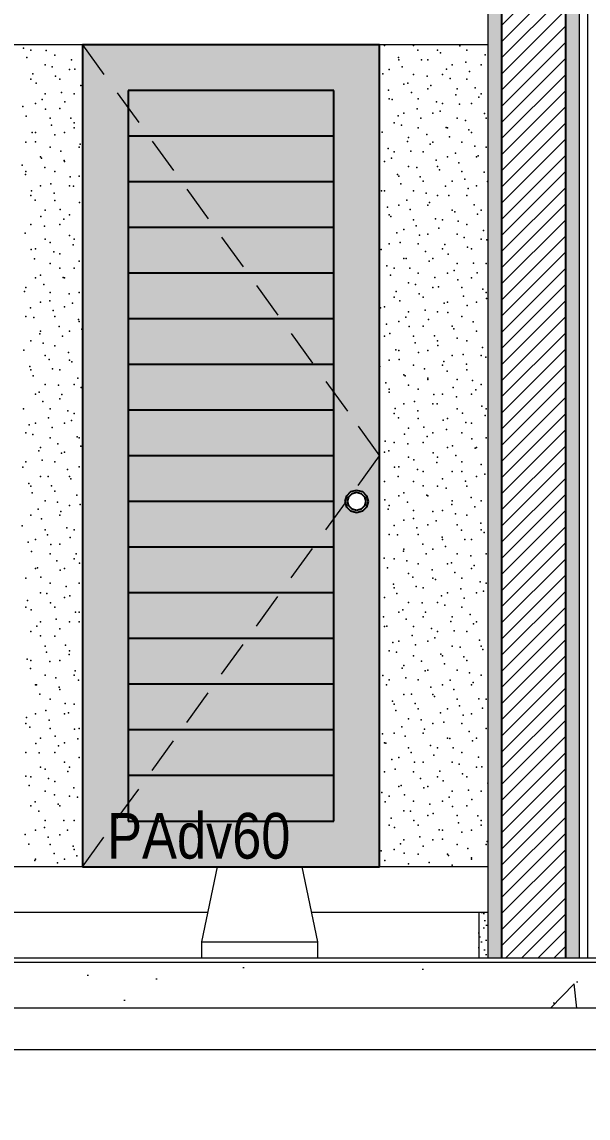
# Model space of a CAD drawing. Header units: metres. Extents: x -1783 to 21505, y -57 to 13660.
# Drawn here: x 16424.4 to 16548.3, y 6404.7 to 6644.8 of the extents above; entities that cross this region are included whole.
import ezdxf

# ---------------------------------------------------------------- set-up
doc = ezdxf.new("R2010")
doc.units = ezdxf.units.M
doc.header["$MEASUREMENT"] = 0
for name, color, linetype, lineweight in [('01_D Corte DD_4_COBERTURA-LINHAS.EXEC_Caneta_No__241', 7, 'Continuous', 13), ('01_D Corte DD_4_LAJES.EST_Caneta_No__241', 7, 'Continuous', 13), ('01_D Corte DD_4_LAJES.EST_Caneta_No__4', 7, 'Continuous', 20), ('01_D Corte DD_4_LAJES.EST_Caneta_No__7', 7, 'Continuous', 13), ('01_D Corte DD_4_PAREDE CONSTRUIR_Caneta_No__241', 7, 'Continuous', 13), ('01_D Corte DD_4_PAREDE CONSTRUIR_Caneta_No__3', 7, 'Continuous', 25), ('01_D Corte DD_4_PAREDE.ARQ_Caneta_No__241', 7, 'Continuous', 13), ('01_D Corte DD_4_PAREDE.ARQ_Caneta_No__3', 7, 'Continuous', 25), ('01_D Corte DD_4_PISO - Rodapé_Caneta_No__11', 7, 'Continuous', 5)]:
    doc.layers.add(name, color=color, linetype=linetype, lineweight=lineweight)
for name, color, linetype, lineweight, true_color in [('01_D Corte DD_4_LAJES.EST_Caneta_No__254', 7, 'Continuous', 0, 0xd1c9ad), ('01_D Corte DD_4_LAJES.EST_Caneta_No__97', 7, 'Continuous', 5, 0x6b6b6b), ('01_D Corte DD_4_LOUCAS-METAIS.ARQ_Caneta_No__13', 7, 'Continuous', 0, 0xaaaaaa), ('01_D Corte DD_4_PAREDE.ARQ_Caneta_No__97', 7, 'Continuous', 5, 0x6b6b6b), ('01_D Corte DD_4_PISO - Rodapé_Caneta_No__97', 7, 'Continuous', 5, 0x6b6b6b)]:
    doc.layers.add(name, color=color, linetype=linetype, lineweight=lineweight, true_color=true_color)
for name, color, linetype in [('01_D Corte DD_4_PAREDE CONSTRUIR', 7, 'Continuous'), ('01_D Corte DD_4_PAREDE.ARQ', 7, 'Continuous'), ('cotas', 7, 'Continuous')]:
    doc.layers.add(name, color=color, linetype=linetype)
doc.styles.add('GENERATED_STYLE_2', font='arial.ttf', dxfattribs={"width": 0.8})
pattern_1 = [(45, (10866.286, 6489.786), (-15.9099, 15.9099), [0, -15, 0, -22.5]), (110, (10916.286, 6489.786), (21.14308, 7.69545), [0, -11, 0, -19])]
pattern_2 = [(50, (10866.286, 6439.786), (-54.6554, 4.78173), [5.715, -62.865]), (355, (10866.286, 6439.786), (-10.57303, 57.31705), [4.572, -50.2922]), (100.4514, (10870.84, 6439.387), (44.08237, 52.53533), [4.857, -53.42707]), (46.1842, (10866.286, 6455.026), (-81.3237, 12.6127), [8.5725, -94.2975]), (96.6356, (10873.06, 6453.975), (71.2212, 74.2278), [7.2855, -80.1407]), (351.1842, (10866.29, 6455.026), (71.2212, 74.2278), [6.858, -75.4379]), (21, (10873.906, 6451.216), (-45.48432, 30.67956), [5.715, -62.865]), (326, (10873.906, 6451.216), (18.5406, 55.2564), [4.572, -50.292]), (71.4514, (10877.697, 6448.66), (64.02493, 24.57683), [4.857, -53.427]), (37.5, (10866.286, 6439.786), (0.92658, 25.36651), [0, -49.6824, 0, -51.054, 0, -50.4825]), (7.5, (10866.286, 6439.786), (20.0459, 30.05417), [0, -29.1084, 0, -48.5394, 0, -19.2405]), (327.5, (10849.294, 6439.786), (-40.67718, 1.71862), [0, -19.05, 0, -59.436, 0, -78.867]), (317.5, (10841.674, 6439.786), (44.43875, 7.62795), [0, -24.765, 0, -39.4716, 0, -56.007])]

msp = doc.modelspace()

# ---------------------------------------------------------------- hatches: boundary and pattern name
at = {"layer": '01_D Corte DD_4_LAJES.EST_Caneta_No__254', "linetype": 'Continuous', "lineweight": 0, "true_color": 0xd1c9ad}
h = msp.add_hatch(dxfattribs=at)
h.set_pattern_fill('HAIE_OD_0004', color=9, scale=100, style=0, pattern_type=2)
h.set_pattern_definition(pattern_1)
h.paths.add_polyline_path([(16526.343, 6439.786), (16121.343, 6439.786), (16121.343, 6438.786), (16526.343, 6438.786)])
h = msp.add_hatch(dxfattribs=at)
h.set_pattern_fill('HAIE_OD_0004', color=9, scale=100, style=0, pattern_type=2)
h.set_pattern_definition(pattern_1)
h.paths.add_polyline_path([(16896.343, 6439.786), (16526.343, 6439.786), (16526.343, 6438.786), (16896.343, 6438.786)])
at = {"layer": '01_D Corte DD_4_LAJES.EST_Caneta_No__97', "linetype": 'Continuous', "lineweight": 5, "true_color": 0x6b6b6b}
h = msp.add_hatch(dxfattribs=at)
h.set_pattern_fill('AR_CONC_0004', color=251, scale=100, style=0, pattern_type=2)
h.set_pattern_definition(pattern_2)
h.paths.add_polyline_path([(16121.343, 6428.786), (16526.343, 6428.786), (16526.343, 6438.786), (16121.343, 6438.786)])
h = msp.add_hatch(dxfattribs=at)
h.set_pattern_fill('AR_CONC_0004', color=251, scale=100, style=0, pattern_type=2)
h.set_pattern_definition(pattern_2)
h.paths.add_polyline_path([(16526.343, 6438.786), (16526.343, 6428.786), (16896.343, 6428.786), (16896.343, 6438.786)])
at = {"layer": '01_D Corte DD_4_PAREDE CONSTRUIR', "linetype": 'Continuous', "lineweight": 0, "true_color": 0xffffff}
for points in [[(16526.343, 6439.786), (16529.343, 6439.786), (16529.343, 6669.786), (16526.343, 6669.786)], [(16543.343, 6439.786), (16546.343, 6439.786), (16546.343, 6669.786), (16543.343, 6669.786)]]:
    msp.add_hatch(color=7, dxfattribs=at).paths.add_polyline_path(points)
at = {"layer": '01_D Corte DD_4_PAREDE CONSTRUIR', "linetype": 'Continuous', "lineweight": 0, "true_color": 0x000000}
h = msp.add_hatch(dxfattribs=at)
h.set_pattern_fill('COMMON_BRICK_0004', color=18, scale=100, style=0, pattern_type=2)
h.set_pattern_definition([(45, (10866.2864, 6439.7856), (-1.767767, 1.767767), [])])
h.paths.add_polyline_path([(16529.343, 6669.786), (16529.343, 6439.786), (16543.343, 6439.786), (16543.343, 6669.786)])
at = {"layer": '01_D Corte DD_4_PAREDE.ARQ', "linetype": 'Continuous', "lineweight": 0, "true_color": 0xffffff}
for points in [[(16437.626, 6459.786), (16447.626, 6469.786), (16447.626, 6629.786), (16437.626, 6639.786)], [(16502.626, 6639.786), (16437.626, 6639.786), (16447.626, 6629.786), (16492.626, 6629.786)], [(16447.626, 6619.786), (16492.626, 6619.786), (16492.626, 6629.786), (16447.626, 6629.786)], [(16447.626, 6609.786), (16492.626, 6609.786), (16492.626, 6619.786), (16447.626, 6619.786)], [(16447.626, 6599.786), (16492.626, 6599.786), (16492.626, 6609.786), (16447.626, 6609.786)], [(16447.626, 6589.786), (16492.626, 6589.786), (16492.626, 6599.786), (16447.626, 6599.786)], [(16447.626, 6579.786), (16492.626, 6579.786), (16492.626, 6589.786), (16447.626, 6589.786)], [(16447.626, 6579.786), (16447.626, 6569.786), (16492.626, 6569.786), (16492.626, 6579.786)], [(16447.626, 6569.786), (16447.626, 6559.786), (16492.626, 6559.786), (16492.626, 6569.786)], [(16447.626, 6559.786), (16447.626, 6549.786), (16492.626, 6549.786), (16492.626, 6559.786)], [(16447.626, 6549.786), (16447.626, 6539.786), (16492.626, 6539.786), (16492.626, 6549.786)], [(16447.626, 6529.786), (16492.626, 6529.786), (16492.626, 6539.786), (16447.626, 6539.786)], [(16447.626, 6529.786), (16447.626, 6519.786), (16492.626, 6519.786), (16492.626, 6529.786)], [(16447.626, 6519.786), (16447.626, 6509.786), (16492.626, 6509.786), (16492.626, 6519.786)], [(16447.626, 6509.786), (16447.626, 6499.786), (16492.626, 6499.786), (16492.626, 6509.786)], [(16447.626, 6499.786), (16447.626, 6489.786), (16492.626, 6489.786), (16492.626, 6499.786)], [(16447.626, 6489.786), (16447.626, 6479.786), (16492.626, 6479.786), (16492.626, 6489.786)], [(16447.626, 6469.786), (16492.626, 6469.786), (16492.626, 6479.786), (16447.626, 6479.786)], [(16447.626, 6469.786), (16437.626, 6459.786), (16502.626, 6459.786), (16492.626, 6469.786)]]:
    msp.add_hatch(color=7, dxfattribs=at).paths.add_polyline_path(points)
h = msp.add_hatch(color=7, dxfattribs=at)
h.paths.add_polyline_path([(16492.626, 6469.786), (16502.626, 6459.786), (16502.626, 6639.786), (16492.626, 6629.786)])
h.paths.add_polyline_path([(16495.126, 6539.786), (16495.461, 6541.036), (16496.376, 6541.951), (16497.626, 6542.286), (16498.876, 6541.951), (16499.791, 6541.036), (16500.126, 6539.786), (16499.791, 6538.536), (16498.876, 6537.621), (16497.626, 6537.286), (16496.376, 6537.621), (16495.461, 6538.536)], flags=0)
at = {"layer": '01_D Corte DD_4_PISO - Rodapé_Caneta_No__97', "linetype": 'Continuous', "lineweight": 5, "true_color": 0x6b6b6b}
h = msp.add_hatch(dxfattribs=at)
h.set_pattern_fill('CUT_STONE_0004', color=251, scale=100, style=0, pattern_type=2)
h.set_pattern_definition([(45, (10866.2864, 6444.7856), (-1.5909903, 1.5909903), [0, -1.5, 0, -2.25]), (110, (10871.2864, 6444.7856), (2.1143084, 0.7695453), [0, -1.1, 0, -1.9])])
h.paths.add_polyline_path([(16526.343, 6449.786), (16524.343, 6449.786), (16524.343, 6439.786), (16526.343, 6439.786)])
at = {"layer": 'cotas'}
h = msp.add_hatch(color=7, dxfattribs=at)
h.dxf.hatch_style = 1
h.paths.add_polyline_path([(21504.961, 13659.963), (10304.961, 13659.963), (10304.961, 5739.963), (21504.961, 5739.963)])
h.paths.add_polyline_path([(10571.627, 13593.296), (21371.627, 13593.296), (21371.627, 5806.63), (10571.627, 5806.63)], flags=16)

# ---------------------------------------------------------------- linework, layer by layer
at = {"layer": '01_D Corte DD_4_LAJES.EST_Caneta_No__241', "color": 7, "linetype": 'Continuous', "lineweight": 13, "ltscale": 1000}
msp.add_line((16101.343, 6419.786), (16896.343, 6419.786), dxfattribs=at)
at = {"layer": '01_D Corte DD_4_LAJES.EST_Caneta_No__4', "color": 7, "linetype": 'Continuous', "lineweight": 20, "ltscale": 1000}
for p, q in [((16526.343, 6428.786), (16121.343, 6428.786)), ((16896.343, 6428.786), (16526.343, 6428.786))]:
    msp.add_line(p, q, dxfattribs=at)
at = {"layer": '01_D Corte DD_4_LAJES.EST_Caneta_No__7', "color": 7, "linetype": 'Continuous', "lineweight": 13, "ltscale": 1000}
for p, q in [((16524.343, 6439.786), (16121.343, 6439.786)), ((16526.343, 6438.786), (16121.343, 6438.786)), ((16526.343, 6439.786), (16524.343, 6439.786)), ((16896.343, 6438.786), (16526.343, 6438.786)), ((16896.343, 6439.786), (16546.343, 6439.786))]:
    msp.add_line(p, q, dxfattribs=at)
at = {"layer": '01_D Corte DD_4_LAJES.EST_Caneta_No__7', "color": 7, "linetype": 'Continuous', "lineweight": 13, "ltscale": 1000, "flags": 128}
msp.add_lwpolyline([(16546.343, 6439.786), (16543.343, 6439.786), (16529.343, 6439.786), (16526.343, 6439.786)], dxfattribs=at)
at = {"layer": '01_D Corte DD_4_LOUCAS-METAIS.ARQ_Caneta_No__13', "color": 253, "linetype": 'Continuous', "lineweight": 0, "ltscale": 1000, "true_color": 0xaaaaaa}
for p, q in [((16463.745, 6443.324), (16467.169, 6459.786)), ((16489.142, 6443.324), (16485.718, 6459.786)), ((16463.745, 6443.324), (16464.109, 6443.324)), ((16463.745, 6439.786), (16463.745, 6443.324)), ((16464.109, 6443.324), (16464.951, 6443.324)), ((16464.951, 6443.324), (16466.256, 6443.324)), ((16466.256, 6443.324), (16468.031, 6443.324)), ((16468.031, 6443.324), (16470.449, 6443.324)), ((16470.449, 6443.324), (16473.327, 6443.324)), ((16473.327, 6443.324), (16476.443, 6443.324)), ((16476.443, 6443.324), (16479.56, 6443.324)), ((16479.56, 6443.324), (16482.438, 6443.324)), ((16482.438, 6443.324), (16484.856, 6443.324)), ((16484.856, 6443.324), (16486.631, 6443.324)), ((16486.631, 6443.324), (16487.936, 6443.324)), ((16487.936, 6443.324), (16488.778, 6443.324)), ((16488.778, 6443.324), (16489.142, 6443.324)), ((16489.142, 6439.786), (16489.142, 6443.324))]:
    msp.add_line(p, q, dxfattribs=at)
at = {"layer": '01_D Corte DD_4_PAREDE CONSTRUIR_Caneta_No__241', "color": 7, "linetype": 'Continuous', "lineweight": 13, "ltscale": 1000}
for p, q in [((16546.343, 6669.786), (16546.343, 6439.786)), ((16548.243, 6439.786), (16548.243, 6665.986)), ((16526.343, 6449.786), (16526.343, 6439.786))]:
    msp.add_line(p, q, dxfattribs=at)
at = {"layer": '01_D Corte DD_4_PAREDE CONSTRUIR_Caneta_No__241', "color": 7, "linetype": 'Continuous', "lineweight": 13, "ltscale": 1000, "flags": 128}
msp.add_lwpolyline([(16526.343, 6669.786), (16526.343, 6665.786), (16526.343, 6449.786)], dxfattribs=at)
at = {"layer": '01_D Corte DD_4_PAREDE CONSTRUIR_Caneta_No__3', "color": 7, "linetype": 'Continuous', "lineweight": 25, "ltscale": 1000}
for p, q in [((16529.343, 6669.786), (16529.343, 6439.786)), ((16543.343, 6669.786), (16543.343, 6439.786))]:
    msp.add_line(p, q, dxfattribs=at)
at = {"layer": '01_D Corte DD_4_PAREDE.ARQ_Caneta_No__241', "color": 7, "linetype": 'Continuous', "lineweight": 13, "ltscale": 1000}
for p, q in [((16437.626, 6639.786), (16400.116, 6639.786)), ((16526.343, 6639.786), (16502.626, 6639.786)), ((16437.626, 6459.786), (16400.116, 6459.786)), ((16526.343, 6459.786), (16502.626, 6459.786))]:
    msp.add_line(p, q, dxfattribs=at)
at = {"layer": '01_D Corte DD_4_PAREDE.ARQ_Caneta_No__3', "color": 7, "linetype": 'Continuous', "lineweight": 25, "ltscale": 1000}
for p, q in [((16437.626, 6639.786), (16437.626, 6459.786)), ((16502.626, 6639.786), (16437.626, 6639.786)), ((16502.626, 6459.786), (16502.626, 6639.786)), ((16492.626, 6629.786), (16447.626, 6629.786)), ((16447.626, 6629.786), (16447.626, 6619.786)), ((16492.626, 6619.786), (16492.626, 6629.786)), ((16492.626, 6619.786), (16447.626, 6619.786)), ((16447.626, 6619.786), (16447.626, 6609.786)), ((16492.626, 6609.786), (16492.626, 6619.786)), ((16492.626, 6609.786), (16447.626, 6609.786)), ((16447.626, 6609.786), (16447.626, 6599.786)), ((16492.626, 6599.786), (16492.626, 6609.786)), ((16492.626, 6599.786), (16447.626, 6599.786)), ((16447.626, 6599.786), (16447.626, 6589.786)), ((16492.626, 6589.786), (16492.626, 6599.786)), ((16492.626, 6589.786), (16447.626, 6589.786)), ((16447.626, 6589.786), (16447.626, 6579.786)), ((16492.626, 6579.786), (16492.626, 6589.786)), ((16492.626, 6579.786), (16447.626, 6579.786)), ((16447.626, 6579.786), (16447.626, 6569.786)), ((16492.626, 6569.786), (16492.626, 6579.786)), ((16492.626, 6569.786), (16447.626, 6569.786)), ((16447.626, 6569.786), (16447.626, 6559.786)), ((16492.626, 6559.786), (16492.626, 6569.786)), ((16492.626, 6559.786), (16447.626, 6559.786)), ((16447.626, 6559.786), (16447.626, 6549.786)), ((16492.626, 6549.786), (16492.626, 6559.786)), ((16492.626, 6549.786), (16447.626, 6549.786)), ((16447.626, 6549.786), (16447.626, 6539.786)), ((16492.626, 6539.786), (16492.626, 6549.786)), ((16495.126, 6539.786), (16495.461, 6541.036)), ((16495.461, 6541.036), (16496.376, 6541.951)), ((16495.894, 6540.786), (16496.626, 6541.518)), ((16496.376, 6541.951), (16497.626, 6542.286)), ((16496.626, 6541.518), (16497.626, 6541.786)), ((16497.626, 6542.286), (16498.876, 6541.951)), ((16497.626, 6541.786), (16498.626, 6541.518)), ((16498.626, 6541.518), (16499.358, 6540.786)), ((16498.876, 6541.951), (16499.791, 6541.036)), ((16499.791, 6541.036), (16500.126, 6539.786)), ((16492.626, 6539.786), (16447.626, 6539.786)), ((16447.626, 6539.786), (16447.626, 6529.786)), ((16492.626, 6529.786), (16492.626, 6539.786)), ((16495.461, 6538.536), (16495.126, 6539.786)), ((16495.626, 6539.786), (16495.894, 6540.786)), ((16495.894, 6538.786), (16495.626, 6539.786)), ((16496.626, 6538.054), (16495.894, 6538.786)), ((16499.358, 6538.786), (16498.626, 6538.054)), ((16499.358, 6540.786), (16499.626, 6539.786)), ((16499.626, 6539.786), (16499.358, 6538.786)), ((16500.126, 6539.786), (16499.791, 6538.536)), ((16496.376, 6537.621), (16495.461, 6538.536)), ((16497.626, 6537.286), (16496.376, 6537.621)), ((16497.626, 6537.786), (16496.626, 6538.054)), ((16498.626, 6538.054), (16497.626, 6537.786)), ((16498.876, 6537.621), (16497.626, 6537.286)), ((16499.791, 6538.536), (16498.876, 6537.621)), ((16492.626, 6529.786), (16447.626, 6529.786)), ((16447.626, 6529.786), (16447.626, 6519.786)), ((16492.626, 6519.786), (16492.626, 6529.786)), ((16492.626, 6519.786), (16447.626, 6519.786)), ((16447.626, 6519.786), (16447.626, 6509.786)), ((16492.626, 6509.786), (16492.626, 6519.786)), ((16492.626, 6509.786), (16447.626, 6509.786)), ((16447.626, 6509.786), (16447.626, 6499.786)), ((16492.626, 6499.786), (16492.626, 6509.786)), ((16492.626, 6499.786), (16447.626, 6499.786)), ((16447.626, 6499.786), (16447.626, 6489.786)), ((16492.626, 6489.786), (16492.626, 6499.786)), ((16492.626, 6489.786), (16447.626, 6489.786)), ((16447.626, 6489.786), (16447.626, 6479.786)), ((16492.626, 6479.786), (16492.626, 6489.786)), ((16492.626, 6479.786), (16447.626, 6479.786)), ((16447.626, 6479.786), (16447.626, 6469.786)), ((16492.626, 6469.786), (16492.626, 6479.786)), ((16447.626, 6469.786), (16492.626, 6469.786)), ((16437.626, 6459.786), (16502.626, 6459.786))]:
    msp.add_line(p, q, dxfattribs=at)
at = {"layer": '01_D Corte DD_4_PAREDE.ARQ_Caneta_No__97', "color": 251, "linetype": 'Continuous', "lineweight": 5, "ltscale": 1000, "true_color": 0x6b6b6b}
for p, q in [((16437.626, 6639.786), (16442.31, 6633.3)), ((16445.237, 6629.247), (16449.921, 6622.761)), ((16452.849, 6618.708), (16457.533, 6612.223)), ((16460.46, 6608.169), (16465.144, 6601.684)), ((16468.071, 6597.63), (16472.755, 6591.145)), ((16475.683, 6587.091), (16480.367, 6580.606)), ((16483.294, 6576.553), (16487.978, 6570.067)), ((16490.905, 6566.014), (16495.589, 6559.528)), ((16497.942, 6556.271), (16502.626, 6549.786)), ((16497.942, 6543.3), (16502.626, 6549.786)), ((16490.905, 6533.557), (16495.201, 6539.505)), ((16483.294, 6523.019), (16487.978, 6529.504)), ((16475.683, 6512.48), (16480.367, 6518.965)), ((16468.071, 6501.941), (16472.755, 6508.426)), ((16460.46, 6491.402), (16465.144, 6497.888)), ((16452.849, 6480.863), (16457.533, 6487.349)), ((16445.237, 6470.324), (16449.921, 6476.81)), ((16437.626, 6459.786), (16442.31, 6466.271))]:
    msp.add_line(p, q, dxfattribs=at)
for p in [(16503.695, 6639.644), (16510.059, 6639.644), (16520.245, 6639.579), (16424.66, 6639.056), (16425.413, 6636.988), (16426.267, 6638.583), (16429.641, 6638.527), (16431.57, 6637.522), (16506.807, 6637.029), (16511.036, 6638.568), (16515.362, 6638.583), (16516.017, 6638.04), (16521.726, 6638.583), (16525.774, 6637.548), (16429.449, 6635.401), (16430.941, 6634.957), (16435.169, 6636.496), (16506.877, 6636.462), (16507.56, 6634.962), (16511.788, 6636.501), (16513.241, 6636.462), (16518.544, 6635.401), (16521.545, 6636.008), (16524.908, 6635.401), (16426.267, 6632.219), (16426.712, 6633.417), (16431.693, 6632.889), (16432.631, 6632.219), (16434.752, 6634.34), (16435.922, 6634.428), (16503.331, 6633.423), (16504.756, 6634.34), (16510.059, 6633.28), (16513.088, 6632.93), (16516.423, 6633.28), (16517.317, 6634.469), (16518.069, 6632.402), (16521.726, 6632.219), (16522.298, 6633.941), (16427.465, 6631.35), (16437.222, 6630.857), (16504.631, 6629.852), (16507.938, 6631.159), (16508.859, 6631.391), (16513.241, 6630.098), (16513.84, 6630.863), (16519.605, 6630.098), (16523.597, 6630.37), (16428.764, 6627.779), (16429.449, 6629.037), (16432.993, 6629.318), (16435.813, 6629.037), (16504.756, 6627.977), (16505.383, 6627.785), (16509.612, 6629.324), (16511.12, 6627.977), (16519.369, 6628.831), (16524.35, 6628.303), (16524.908, 6629.037), (16424.536, 6626.24), (16427.328, 6626.916), (16429.517, 6625.712), (16432.631, 6625.855), (16433.745, 6627.251), (16502.635, 6625.855), (16510.911, 6625.753), (16515.14, 6627.292), (16515.893, 6625.225), (16516.423, 6626.916), (16520.121, 6626.764), (16522.787, 6626.916), (16425.288, 6624.173), (16430.51, 6623.734), (16435.045, 6623.68), (16435.813, 6622.673), (16505.817, 6622.673), (16506.683, 6624.214), (16507.938, 6624.795), (16511.664, 6623.686), (16514.302, 6624.795), (16519.605, 6623.734), (16521.421, 6623.193), (16525.649, 6624.732), (16525.969, 6623.734), (16426.588, 6620.602), (16427.328, 6620.552), (16430.816, 6622.141), (16433.692, 6620.552), (16435.798, 6621.613), (16503.207, 6620.608), (16507.435, 6622.147), (16511.12, 6621.613), (16517.192, 6621.654), (16517.484, 6621.613), (16522.173, 6621.126), (16522.787, 6620.552), (16425.206, 6618.431), (16427.34, 6618.535), (16431.569, 6620.074), (16437.097, 6618.042), (16502.635, 6619.491), (16508.735, 6618.576), (16508.998, 6619.491), (16512.964, 6620.115), (16513.716, 6618.048), (16514.302, 6618.431), (16517.945, 6619.587), (16520.666, 6618.431), (16430.51, 6617.37), (16432.869, 6616.503), (16436.874, 6617.37), (16504.506, 6617.037), (16505.817, 6616.309), (16509.487, 6616.508), (16512.18, 6616.309), (16519.244, 6616.016), (16523.473, 6617.555), (16524.225, 6615.488), (16525.969, 6617.37), (16424.411, 6613.425), (16428.388, 6615.249), (16428.64, 6614.964), (16433.621, 6614.436), (16433.692, 6614.188), (16503.695, 6614.188), (16505.259, 6614.969), (16508.998, 6613.127), (16515.016, 6614.477), (16515.362, 6613.127), (16517.484, 6615.249), (16519.997, 6613.948), (16523.848, 6615.249), (16425.164, 6611.357), (16425.206, 6612.067), (16429.392, 6612.897), (16431.57, 6612.067), (16434.921, 6610.865), (16436.874, 6611.006), (16506.558, 6611.399), (16506.877, 6611.006), (16510.787, 6612.938), (16511.54, 6610.87), (16515.768, 6612.409), (16520.666, 6612.067), (16525.525, 6611.917), (16428.388, 6608.885), (16430.692, 6609.326), (16434.752, 6608.885), (16435.673, 6608.797), (16507.311, 6609.331), (16512.18, 6609.945), (16517.068, 6608.839), (16518.544, 6609.945), (16521.296, 6610.378), (16522.049, 6608.31), (16523.848, 6608.885), (16526.277, 6609.849), (16426.267, 6606.763), (16426.463, 6607.787), (16431.445, 6607.258), (16503.082, 6607.792), (16503.695, 6607.824), (16510.059, 6607.824), (16512.839, 6607.299), (16515.362, 6606.763), (16517.82, 6606.771), (16521.726, 6606.763), (16427.216, 6605.719), (16429.449, 6603.581), (16431.57, 6605.703), (16432.744, 6603.688), (16436.973, 6605.227), (16504.382, 6604.221), (16506.877, 6604.642), (16508.611, 6605.76), (16509.363, 6603.693), (16513.241, 6604.642), (16513.592, 6605.232), (16518.544, 6603.581), (16523.349, 6604.739), (16524.908, 6603.581), (16428.516, 6602.148), (16433.497, 6601.62), (16434.752, 6602.521), (16504.756, 6602.521), (16505.134, 6602.154), (16510.059, 6601.46), (16514.891, 6601.661), (16516.423, 6601.46), (16519.12, 6603.2), (16519.872, 6601.133), (16524.101, 6602.672), (16426.267, 6600.399), (16429.268, 6600.081), (16432.631, 6600.399), (16506.434, 6598.583), (16507.938, 6599.339), (16510.663, 6600.122), (16515.644, 6599.594), (16521.726, 6600.399), (16525.401, 6599.101), (16425.039, 6598.542), (16429.449, 6597.217), (16430.568, 6596.51), (16434.796, 6598.049), (16435.813, 6597.217), (16507.187, 6596.516), (16511.415, 6598.055), (16513.241, 6598.278), (16519.605, 6598.278), (16521.172, 6597.562), (16524.908, 6597.217), (16526.153, 6597.034), (16426.339, 6594.971), (16427.328, 6595.096), (16431.32, 6594.443), (16432.631, 6594.035), (16435.549, 6595.982), (16502.635, 6594.035), (16502.958, 6594.977), (16504.756, 6596.157), (16511.12, 6596.157), (16512.715, 6594.484), (16516.423, 6595.096), (16516.943, 6596.023), (16517.696, 6593.956), (16521.924, 6595.495), (16522.787, 6595.096), (16427.092, 6592.904), (16430.51, 6591.914), (16436.848, 6592.411), (16504.258, 6591.406), (16507.938, 6592.975), (16508.486, 6592.945), (16513.467, 6592.417), (16514.302, 6592.975), (16519.605, 6591.914), (16523.224, 6591.924), (16525.969, 6591.914), (16428.391, 6589.333), (16432.62, 6590.872), (16435.813, 6590.853), (16437.601, 6590.344), (16505.01, 6589.339), (16505.817, 6590.853), (16509.239, 6590.878), (16511.12, 6589.793), (16517.484, 6589.793), (16518.996, 6590.385), (16523.977, 6589.857), (16425.206, 6586.611), (16427.328, 6588.732), (16429.144, 6587.266), (16433.372, 6588.805), (16433.692, 6588.732), (16502.635, 6587.671), (16508.998, 6587.671), (16510.538, 6587.307), (16514.302, 6586.611), (16514.767, 6588.846), (16515.519, 6586.779), (16519.748, 6588.318), (16520.666, 6586.611), (16522.787, 6588.732), (16424.915, 6585.727), (16430.51, 6585.55), (16434.672, 6585.234), (16436.874, 6585.55), (16505.817, 6584.489), (16506.31, 6585.768), (16511.291, 6585.24), (16512.18, 6584.489), (16521.048, 6584.747), (16525.276, 6586.286), (16525.969, 6585.55), (16526.029, 6584.219), (16426.215, 6582.156), (16428.388, 6583.429), (16430.443, 6583.695), (16433.692, 6582.368), (16435.424, 6583.167), (16502.834, 6582.161), (16503.695, 6582.368), (16507.062, 6583.7), (16516.819, 6583.208), (16517.484, 6583.429), (16521.8, 6582.68), (16523.848, 6583.429), (16425.206, 6580.247), (16426.967, 6580.088), (16431.196, 6581.628), (16431.57, 6580.247), (16436.724, 6579.596), (16508.362, 6580.13), (16508.998, 6581.307), (16512.59, 6581.669), (16513.343, 6579.601), (16515.362, 6581.307), (16517.571, 6581.14), (16520.666, 6580.247), (16428.388, 6577.065), (16432.495, 6578.057), (16434.752, 6577.065), (16436.874, 6579.186), (16437.477, 6577.529), (16504.133, 6578.59), (16506.877, 6579.186), (16509.114, 6578.062), (16512.18, 6578.126), (16518.544, 6578.126), (16518.871, 6577.57), (16523.1, 6579.109), (16523.848, 6577.065), (16523.852, 6577.041), (16426.267, 6574.944), (16428.267, 6576.518), (16433.248, 6575.989), (16503.695, 6576.004), (16504.886, 6576.523), (16510.059, 6576.004), (16514.643, 6576.031), (16515.362, 6574.944), (16519.624, 6575.502), (16521.726, 6574.944), (16424.791, 6572.911), (16429.019, 6574.45), (16431.57, 6573.883), (16434.548, 6572.419), (16506.185, 6572.952), (16506.877, 6572.822), (16510.414, 6574.491), (16511.166, 6572.424), (16513.241, 6572.822), (16515.395, 6573.963), (16525.152, 6573.471), (16429.449, 6571.762), (16430.319, 6570.88), (16434.752, 6570.701), (16435.3, 6570.351), (16504.756, 6570.701), (16506.938, 6570.885), (16516.695, 6570.392), (16518.544, 6571.762), (16520.923, 6571.931), (16521.676, 6569.864), (16524.908, 6571.762), (16525.904, 6571.403), (16426.09, 6569.34), (16426.267, 6568.58), (16431.071, 6568.812), (16432.631, 6568.58), (16502.709, 6569.346), (16507.938, 6567.519), (16510.059, 6569.64), (16512.466, 6568.853), (16516.423, 6569.64), (16517.447, 6568.325), (16521.726, 6568.58), (16426.843, 6567.273), (16429.449, 6565.398), (16432.371, 6565.241), (16435.813, 6565.398), (16436.6, 6566.78), (16504.009, 6565.775), (16508.237, 6567.314), (16508.99, 6565.247), (16513.219, 6566.786), (16513.241, 6566.458), (16519.605, 6566.458), (16522.975, 6566.293), (16524.908, 6565.398), (16427.328, 6563.276), (16428.142, 6563.702), (16433.124, 6563.174), (16437.352, 6564.713), (16504.756, 6564.337), (16504.761, 6563.708), (16511.12, 6564.337), (16514.518, 6563.215), (16516.423, 6563.276), (16518.747, 6564.754), (16519.499, 6562.687), (16522.787, 6563.276), (16523.728, 6564.226), (16428.895, 6561.635), (16432.631, 6562.216), (16502.635, 6562.216), (16507.938, 6561.155), (16510.29, 6561.676), (16514.302, 6561.155), (16515.271, 6561.148), (16525.028, 6560.655), (16424.666, 6560.096), (16430.195, 6558.064), (16430.51, 6560.094), (16434.423, 6559.603), (16435.813, 6559.034), (16505.817, 6559.034), (16506.061, 6560.137), (16506.813, 6558.07), (16511.042, 6559.609), (16511.12, 6557.973), (16517.484, 6557.973), (16519.605, 6560.094), (16520.799, 6559.116), (16525.78, 6558.588), (16525.969, 6560.094), (16425.966, 6556.525), (16427.328, 6556.912), (16430.947, 6555.997), (16433.692, 6556.912), (16435.176, 6557.536), (16502.635, 6555.852), (16508.998, 6555.852), (16512.342, 6556.038), (16516.57, 6557.577), (16517.323, 6555.51), (16521.551, 6557.049), (16522.787, 6556.912), (16425.206, 6554.791), (16426.718, 6554.458), (16430.51, 6553.73), (16436.475, 6553.965), (16436.874, 6553.73), (16508.113, 6554.499), (16513.094, 6553.971), (16514.302, 6554.791), (16520.666, 6554.791), (16522.851, 6553.478), (16525.969, 6553.73), (16428.018, 6550.887), (16428.388, 6551.609), (16432.247, 6552.426), (16437.228, 6551.898), (16503.884, 6552.96), (16504.637, 6550.892), (16505.817, 6552.67), (16508.866, 6552.431), (16512.18, 6552.67), (16517.484, 6551.609), (16518.622, 6551.939), (16523.603, 6551.411), (16523.848, 6551.609), (16425.206, 6548.427), (16428.771, 6548.82), (16431.57, 6548.427), (16432.999, 6550.359), (16433.692, 6550.548), (16503.695, 6550.548), (16508.998, 6549.488), (16510.165, 6548.861), (16514.394, 6550.4), (16515.146, 6548.332), (16515.362, 6549.488), (16519.375, 6549.871), (16520.666, 6548.427), (16424.542, 6547.28), (16434.299, 6546.788), (16436.874, 6547.366), (16505.937, 6547.322), (16506.877, 6547.366), (16510.918, 6546.793), (16512.18, 6546.306), (16518.544, 6546.306), (16520.675, 6546.301), (16524.903, 6547.84), (16425.842, 6543.71), (16428.388, 6545.245), (16430.07, 6545.249), (16434.752, 6545.245), (16435.051, 6544.72), (16503.695, 6544.184), (16506.689, 6545.254), (16510.059, 6544.184), (16516.446, 6544.762), (16521.427, 6544.233), (16523.848, 6545.245), (16525.656, 6545.772), (16426.267, 6543.124), (16426.594, 6541.642), (16430.823, 6543.181), (16431.57, 6542.063), (16436.351, 6541.15), (16506.877, 6541.002), (16507.989, 6541.683), (16512.217, 6543.222), (16512.97, 6541.155), (16513.241, 6541.002), (16515.362, 6543.124), (16517.198, 6542.694), (16521.726, 6543.124), (16429.449, 6539.942), (16432.122, 6539.611), (16434.752, 6538.881), (16437.103, 6539.082), (16503.76, 6540.144), (16504.756, 6538.881), (16508.741, 6539.616), (16518.498, 6539.123), (16518.544, 6539.942), (16522.727, 6540.662), (16523.479, 6538.595), (16524.908, 6539.942), (16426.267, 6536.76), (16427.894, 6538.071), (16432.631, 6536.76), (16432.875, 6537.543), (16504.513, 6538.077), (16510.059, 6537.82), (16514.269, 6537.584), (16516.423, 6537.82), (16519.25, 6537.056), (16521.726, 6536.76), (16424.418, 6534.465), (16428.646, 6536.004), (16434.174, 6533.972), (16505.812, 6534.506), (16507.938, 6535.699), (16510.041, 6536.045), (16510.793, 6533.978), (16513.241, 6534.638), (16515.022, 6535.517), (16519.605, 6534.638), (16524.779, 6535.024), (16427.328, 6531.456), (16429.449, 6533.578), (16429.946, 6532.433), (16434.927, 6531.905), (16435.813, 6533.578), (16504.756, 6532.517), (16506.565, 6532.439), (16511.12, 6532.517), (16516.322, 6531.946), (16516.423, 6531.456), (16520.55, 6533.485), (16521.303, 6531.418), (16522.787, 6531.456), (16524.908, 6533.578), (16525.531, 6532.957), (16425.717, 6530.894), (16430.698, 6530.366), (16432.631, 6530.396), (16502.635, 6530.396), (16507.938, 6529.335), (16512.093, 6530.407), (16514.302, 6529.335), (16517.074, 6529.879), (16426.47, 6528.827), (16430.51, 6528.274), (16431.998, 6526.795), (16435.813, 6527.214), (16436.227, 6528.334), (16503.636, 6527.329), (16505.817, 6527.214), (16507.864, 6528.868), (16508.617, 6526.801), (16512.845, 6528.34), (16519.605, 6528.274), (16522.602, 6527.847), (16525.969, 6528.274), (16427.328, 6525.092), (16427.769, 6525.256), (16432.75, 6524.728), (16433.692, 6525.092), (16436.979, 6526.267), (16504.388, 6525.262), (16511.12, 6526.153), (16514.145, 6524.769), (16517.484, 6526.153), (16518.374, 6526.308), (16519.126, 6524.241), (16522.787, 6525.092), (16523.355, 6525.78), (16425.206, 6522.971), (16428.522, 6523.189), (16430.51, 6521.911), (16436.874, 6521.911), (16502.635, 6524.032), (16508.998, 6524.032), (16509.916, 6523.23), (16514.302, 6522.971), (16514.898, 6522.702), (16520.666, 6522.971), (16524.654, 6522.209), (16525.969, 6521.911), (16428.388, 6519.789), (16429.821, 6519.618), (16434.05, 6521.157), (16505.688, 6521.691), (16505.817, 6520.85), (16506.44, 6519.623), (16510.669, 6521.162), (16512.18, 6520.85), (16517.484, 6519.789), (16520.426, 6520.67), (16523.848, 6519.789), (16525.407, 6520.142), (16425.593, 6518.079), (16430.574, 6517.551), (16433.692, 6518.729), (16434.803, 6519.09), (16503.695, 6518.729), (16508.998, 6517.668), (16511.969, 6517.592), (16515.362, 6517.668), (16516.197, 6519.131), (16516.95, 6517.063), (16521.178, 6518.603), (16425.206, 6516.607), (16426.345, 6516.011), (16431.57, 6516.607), (16436.102, 6515.519), (16436.874, 6515.547), (16506.877, 6515.547), (16507.74, 6516.053), (16512.721, 6515.524), (16520.666, 6516.607), (16522.478, 6515.032), (16427.645, 6512.441), (16428.388, 6513.425), (16431.874, 6513.98), (16434.752, 6513.425), (16436.855, 6513.452), (16503.511, 6514.513), (16503.695, 6512.365), (16504.264, 6512.446), (16508.492, 6513.985), (16510.059, 6512.365), (16512.18, 6514.486), (16518.249, 6513.493), (16518.544, 6514.486), (16523.23, 6512.964), (16523.848, 6513.425), (16426.267, 6511.304), (16428.397, 6510.373), (16431.57, 6510.243), (16432.626, 6511.912), (16509.792, 6510.414), (16514.021, 6511.954), (16514.773, 6509.886), (16515.362, 6511.304), (16519.002, 6511.425), (16521.726, 6511.304), (16429.449, 6508.122), (16433.926, 6508.342), (16505.563, 6508.875), (16506.877, 6509.183), (16510.545, 6508.347), (16513.241, 6509.183), (16518.544, 6508.122), (16520.301, 6507.854), (16524.53, 6509.394), (16524.908, 6508.122), (16425.468, 6505.263), (16429.697, 6506.802), (16434.678, 6506.274), (16434.752, 6507.061), (16504.756, 6507.061), (16506.316, 6506.808), (16510.059, 6506.001), (16516.073, 6506.315), (16516.423, 6506.001), (16521.054, 6505.787), (16525.282, 6507.326), (16426.221, 6503.196), (16426.267, 6504.94), (16430.45, 6504.735), (16432.631, 6504.94), (16435.978, 6502.703), (16507.616, 6503.237), (16507.938, 6503.879), (16511.844, 6504.776), (16512.597, 6502.709), (16513.241, 6502.819), (16516.825, 6504.248), (16519.605, 6502.819), (16521.726, 6504.94), (16429.449, 6501.758), (16431.749, 6501.164), (16435.813, 6501.758), (16436.73, 6500.636), (16503.387, 6501.698), (16504.756, 6500.697), (16508.368, 6501.17), (16511.12, 6500.697), (16518.125, 6500.677), (16522.354, 6502.216), (16524.908, 6501.758), (16427.328, 6499.637), (16427.521, 6499.625), (16432.502, 6499.097), (16432.631, 6498.576), (16502.635, 6498.576), (16504.139, 6499.631), (16513.896, 6499.138), (16516.423, 6499.637), (16518.877, 6498.61), (16522.787, 6499.637), (16523.106, 6500.149), (16428.273, 6497.558), (16430.51, 6496.455), (16433.801, 6495.526), (16435.813, 6495.394), (16505.439, 6496.06), (16505.817, 6495.394), (16507.938, 6497.515), (16509.668, 6497.599), (16510.42, 6495.532), (16514.302, 6497.515), (16514.649, 6497.071), (16519.605, 6496.455), (16524.406, 6496.578), (16525.969, 6496.455), (16427.328, 6493.273), (16429.573, 6493.987), (16433.692, 6493.273), (16434.554, 6493.459), (16506.192, 6493.993), (16511.12, 6494.333), (16515.948, 6493.5), (16517.484, 6494.333), (16520.177, 6495.039), (16520.929, 6492.972), (16522.787, 6493.273), (16525.158, 6494.511), (16425.206, 6491.151), (16425.344, 6492.448), (16430.325, 6491.92), (16502.635, 6492.212), (16508.998, 6492.212), (16511.72, 6491.961), (16514.302, 6491.151), (16516.701, 6491.433), (16520.666, 6491.151), (16426.097, 6490.381), (16430.51, 6490.091), (16431.625, 6488.349), (16435.853, 6489.888), (16436.874, 6490.091), (16503.263, 6488.883), (16505.817, 6489.03), (16507.491, 6490.422), (16508.244, 6488.354), (16512.18, 6489.03), (16512.472, 6489.894), (16522.229, 6489.401), (16525.969, 6490.091), (16427.396, 6486.81), (16428.388, 6487.969), (16432.377, 6486.282), (16433.692, 6486.909), (16436.606, 6487.821), (16503.695, 6486.909), (16504.015, 6486.815), (16508.998, 6485.848), (16513.772, 6486.323), (16515.362, 6485.848), (16517.484, 6487.969), (16518.001, 6487.862), (16518.753, 6485.794), (16522.982, 6487.334), (16523.848, 6487.969), (16425.206, 6484.787), (16428.149, 6484.743), (16431.57, 6484.787), (16436.874, 6483.727), (16506.877, 6483.727), (16509.543, 6484.784), (16514.524, 6484.255), (16520.666, 6484.787), (16524.281, 6483.763), (16428.388, 6481.605), (16429.448, 6481.172), (16433.677, 6482.711), (16434.752, 6481.605), (16505.315, 6483.245), (16506.067, 6481.177), (16510.296, 6482.716), (16512.18, 6482.666), (16518.544, 6482.666), (16520.053, 6482.224), (16523.848, 6481.605), (16525.034, 6481.695), (16425.22, 6479.633), (16426.267, 6479.484), (16430.201, 6479.104), (16434.429, 6480.643), (16503.695, 6480.545), (16510.059, 6480.545), (16511.595, 6479.145), (16515.362, 6479.484), (16515.824, 6480.685), (16516.576, 6478.617), (16520.805, 6480.156), (16521.726, 6479.484), (16425.972, 6477.565), (16429.449, 6476.302), (16431.57, 6478.423), (16435.729, 6477.073), (16506.877, 6477.363), (16507.367, 6477.606), (16512.348, 6477.078), (16513.241, 6477.363), (16518.544, 6476.302), (16522.105, 6476.585), (16524.908, 6476.302), (16526.333, 6478.125), (16427.272, 6473.994), (16431.5, 6475.534), (16434.752, 6475.241), (16436.482, 6475.005), (16503.138, 6476.067), (16503.891, 6474), (16504.756, 6475.241), (16508.119, 6475.539), (16510.059, 6474.181), (16516.423, 6474.181), (16517.876, 6475.046), (16522.857, 6474.518), (16426.267, 6473.12), (16428.024, 6471.927), (16432.253, 6473.466), (16432.631, 6473.12), (16507.938, 6472.059), (16509.419, 6471.968), (16513.648, 6473.507), (16514.4, 6471.44), (16518.629, 6472.979), (16521.726, 6473.12), (16429.449, 6469.938), (16433.553, 6469.895), (16435.813, 6469.938), (16505.19, 6470.429), (16510.171, 6469.901), (16513.241, 6470.999), (16519.605, 6470.999), (16519.928, 6469.408), (16524.157, 6470.947), (16524.908, 6469.938), (16425.095, 6466.817), (16427.328, 6467.817), (16429.324, 6468.356), (16432.631, 6466.756), (16434.305, 6467.828), (16502.635, 6466.756), (16504.756, 6468.878), (16505.943, 6468.362), (16511.12, 6468.878), (16515.7, 6467.869), (16516.423, 6467.817), (16520.681, 6467.341), (16522.787, 6467.817), (16524.909, 6468.88), (16425.848, 6464.75), (16430.076, 6466.289), (16430.51, 6464.635), (16435.605, 6464.257), (16507.242, 6464.791), (16507.938, 6465.696), (16511.471, 6466.33), (16512.224, 6464.263), (16514.302, 6465.696), (16516.452, 6465.802), (16519.605, 6464.635), (16525.969, 6464.635), (16526.209, 6465.309), (16431.376, 6462.718), (16435.813, 6463.574), (16436.357, 6462.19), (16503.014, 6463.252), (16505.817, 6463.574), (16507.995, 6462.724), (16511.12, 6462.514), (16517.484, 6462.514), (16517.752, 6462.231), (16521.98, 6463.77), (16427.147, 6461.179), (16427.328, 6461.453), (16432.129, 6460.651), (16433.692, 6461.453), (16502.635, 6460.392), (16503.766, 6461.185), (16508.998, 6460.392), (16513.523, 6460.692), (16518.504, 6460.164), (16522.733, 6461.703), (16522.787, 6461.453)]:
    msp.add_point(p, dxfattribs=at)
at = {"layer": '01_D Corte DD_4_PISO - Rodapé_Caneta_No__11', "color": 7, "linetype": 'Continuous', "lineweight": 5, "ltscale": 1000}
for p, q in [((16465.089, 6449.786), (16385.47, 6449.786)), ((16524.343, 6449.786), (16487.798, 6449.786)), ((16524.343, 6449.786), (16524.343, 6439.786)), ((16526.343, 6449.786), (16524.343, 6449.786))]:
    msp.add_line(p, q, dxfattribs=at)

# ---------------------------------------------------------------- texts
at = {"layer": '01_D Corte DD_4_COBERTURA-LINHAS.EXEC_Caneta_No__241', "color": 7, "linetype": 'Continuous', "lineweight": 13, "insert": (16443.008, 6471.571), "char_height": 10, "attachment_point": 1, "style": 'GENERATED_STYLE_2'}
msp.add_mtext('\\A1;\\pt0,241;{\\fArial Narrow|b0|i0|c0|p34;\\W1;PAdv60\\H0.66x;\\S^  ;\\S^  ;\\S^  ;\\S^  ;\\S^  ;\\S^  ;\\S^  ;\\S^  ;\\S^  ;\\S^  ;\\S^  ;}', dxfattribs=at)

doc.saveas('drawing.dxf')
